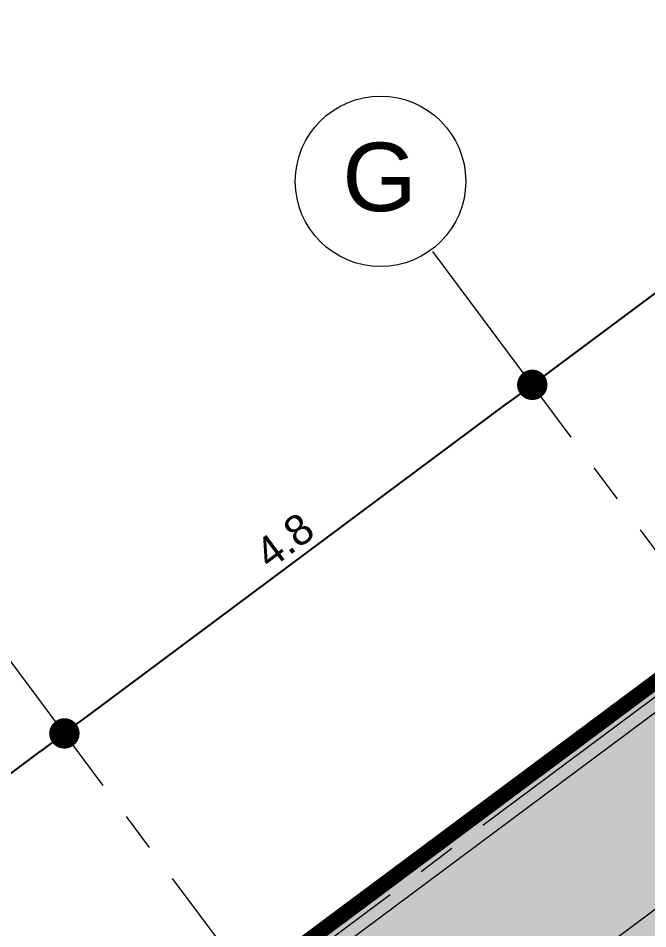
# Model space of a CAD drawing. Header units: metres. Extents: x -466 to 1322, y -1072 to 50.
# Drawn here: x 422.68 to 427.86, y -185.24 to -177.75 of the extents above; entities that cross this region are included whole.
import ezdxf

# ---------------------------------------------------------------- set-up
doc = ezdxf.new("R2010")
doc.units = ezdxf.units.M
doc.linetypes.add('CENTER2', pattern=[28.575, 19.05, -3.175, 3.175, -3.175])
doc.linetypes.add('OCULTA2', pattern=[0.3, 0.2, -0.1])
for name, color, linetype, lineweight in [('A - Hatch muros', 4, 'Continuous', 0), ('A - TXT 100 -1', 2, 'Continuous', 0), ('A-COTAS', 41, 'Continuous', 0), ('A-EJES', 61, 'CENTER2', 0), ('A-MURO INT', 4, 'Continuous', 0)]:
    doc.layers.add(name, color=color, linetype=linetype, lineweight=lineweight)
doc.layers.add('Hatch Interior', color=7, linetype='Continuous', lineweight=0, true_color=0xaf6350)
doc.layers.add('Poligono Fisico', color=3, linetype='Continuous')
doc.styles.get("Standard").update_dxf_attribs({"font": 'arial.ttf'})
doc.styles.add('Style-Arial', font='arial.ttf')
doc.dimstyles.new('ISO-25', dxfattribs={"dimscale": 0.1, "dimtxt": 2.5, "dimasz": 2.5, "dimexe": 1.25, "dimexo": 0.625, "dimtad": 1, "dimdsep": 46, "dimtxsty": 'Standard', "dimblk": 'DOT', "dimcen": 2.5, "dimadec": 0, "dimazin": 0, "dimtfac": 1, "dimtmove": 0, "dimatfit": 3, "dimfxl": 1, "dimarcsym": 0})

# ---------------------------------------------------------------- blocks, each defined once
blk = doc.blocks.new('_Dot')
at = {"color": 0, "linetype": 'ByBlock', "lineweight": -2}
blk.add_line((-0.5, 0), (-1, 0), dxfattribs=at)
at = {"color": 0, "linetype": 'ByBlock', "const_width": 0.5}
blk.add_lwpolyline([(-0.25, 0, 1), (0.25, 0, 1)], format="xyb", close=True, dxfattribs=at)
blk = doc.blocks.new('*D53')
at = {"layer": 'A-COTAS', "color": 0, "lineweight": -2, "transparency": 16777216}
for p, q in [((423.0944, -183.6806), (423.1357, -183.736)), ((419.4129, -186.355), (422.8606, -183.7852)), ((419.2459, -186.5492), (419.2872, -186.6046))]:
    blk.add_line(p, q, dxfattribs=at)
at = {"layer": 'Defpoints', "color": 0, "transparency": 16777216}
for p in [(423.0571, -183.6305), (423.061, -183.6358), (419.2085, -186.4991)]:
    blk.add_point(p, dxfattribs=at)
at = {"layer": 'A-COTAS', "color": 0, "lineweight": -2, "transparency": 16777216, "xscale": 0.25, "yscale": 0.25, "zscale": 0.25}
for p, rotation in [((423.061, -183.6358), 36.6996102329027), ((419.2125, -186.5044), 216.6996102329027)]:
    blk.add_blockref('_Dot', p, dxfattribs=dict(at, rotation=rotation))
at = {"layer": 'A-COTAS', "color": 0, "transparency": 16777216, "insert": (421.0231, -184.9176), "char_height": 0.25, "attachment_point": 5, "rotation": 36.69961}
blk.add_mtext('4.8', dxfattribs=at)
blk = doc.blocks.new('*D54')
at = {"layer": 'A-COTAS', "color": 0, "lineweight": -2, "transparency": 16777216}
for p, q in [((426.8722, -180.7171), (426.8348, -180.667)), ((423.2614, -183.4864), (426.7091, -180.9166)), ((423.0944, -183.6806), (423.1357, -183.736))]:
    blk.add_line(p, q, dxfattribs=at)
at = {"layer": 'Defpoints', "color": 0, "transparency": 16777216}
for p in [(426.9095, -180.7672), (426.9095, -180.7672), (423.0571, -183.6305)]:
    blk.add_point(p, dxfattribs=at)
at = {"layer": 'A-COTAS', "color": 0, "lineweight": -2, "transparency": 16777216, "xscale": 0.25, "yscale": 0.25, "zscale": 0.25}
for p, rotation in [((426.9095, -180.7672), 36.6996102329027), ((423.061, -183.6358), 216.6996102329027)]:
    blk.add_blockref('_Dot', p, dxfattribs=dict(at, rotation=rotation))
at = {"layer": 'A-COTAS', "color": 0, "transparency": 16777216, "insert": (424.8716, -182.049), "char_height": 0.25, "attachment_point": 5, "rotation": 36.69961}
blk.add_mtext('4.8', dxfattribs=at)
blk = doc.blocks.new('*D55')
at = {"layer": 'A-COTAS', "color": 0, "lineweight": -2, "transparency": 16777216}
for p, q in [((430.7207, -177.8485), (430.6834, -177.7984)), ((427.11, -180.6178), (430.5576, -178.048)), ((426.8722, -180.7171), (426.8348, -180.667))]:
    blk.add_line(p, q, dxfattribs=at)
at = {"layer": 'Defpoints', "color": 0, "transparency": 16777216}
for p in [(430.7581, -177.8986), (430.7581, -177.8986), (426.9095, -180.7672)]:
    blk.add_point(p, dxfattribs=at)
at = {"layer": 'A-COTAS', "color": 0, "lineweight": -2, "transparency": 16777216, "xscale": 0.25, "yscale": 0.25, "zscale": 0.25}
for p, rotation in [((430.7581, -177.8986), 36.6996102329027), ((426.9095, -180.7672), 216.6996102329027)]:
    blk.add_blockref('_Dot', p, dxfattribs=dict(at, rotation=rotation))
at = {"layer": 'A-COTAS', "color": 0, "transparency": 16777216, "insert": (428.7202, -179.1805), "char_height": 0.25, "attachment_point": 5, "rotation": 36.69961}
blk.add_mtext('4.8', dxfattribs=at)

msp = doc.modelspace()

# ---------------------------------------------------------------- hatches: boundary and pattern name
at = {"layer": 'A - Hatch muros', "transparency": 33554687}
h = msp.add_hatch(color=256, dxfattribs=at)
h.dxf.hatch_style = 1
h.paths.add_polyline_path([(420.6654, -194.9835), (419.3411, -195.9678), (418.2667, -194.5262), (416.6631, -195.7215), (417.7382, -197.1638), (413.4672, -200.3473), (408.2908, -197.8447), (446.0819, -169.6766), (446.5002, -170.2378), (446.3399, -170.3573), (446.041, -169.9565), (408.6746, -197.8081), (413.445, -200.1144), (417.4583, -197.123), (416.3826, -195.6798), (418.3068, -194.2454), (419.3826, -195.6887), (420.5452, -194.8222), (421.0663, -194.4337), (418.8551, -191.4671), (419.0155, -191.3476), (421.3462, -194.4746), (420.6647, -194.9825)])
at = {"layer": 'A-MURO INT', "transparency": 33554687}
h = msp.add_hatch(color=256, dxfattribs=at)
h.dxf.hatch_style = 1
h.paths.add_polyline_path([(428.0957, -185.2032), (428.6933, -186.0049), (428.8536, -185.8854), (428.1365, -184.9233), (422.8448, -188.8676), (423.2033, -189.3486), (423.5619, -189.8297), (423.7223, -189.7102), (423.3637, -189.2291), (423.1246, -188.9084), (425.53, -187.1155), (426.6057, -188.5587), (424.04, -190.4711), (424.1595, -190.6315), (426.7252, -188.7191), (428.6974, -191.365), (428.2965, -191.6638), (428.416, -191.8241), (428.8169, -191.5253), (430.1316, -193.2892), (430.292, -193.1697), (428.9772, -191.4058), (429.3781, -191.107), (429.2586, -190.9466), (428.8819, -191.2274), (428.8821, -191.2276), (428.8578, -191.2456), (426.8856, -188.5996), (429.4513, -186.6872), (429.3317, -186.5268), (426.766, -188.4392), (425.6903, -186.996)])
at = {"layer": 'Hatch Interior', "transparency": 33554687}
h = msp.add_hatch(color=256, dxfattribs=at)
h.dxf.hatch_style = 1
edge = h.paths.add_edge_path()
edge.add_line((417.7382, -197.1638), (419.3856, -199.3747))
edge.add_arc((419.7198, -199.9897), 0.7, 36.69961, 118.51779, ccw=False)
edge.add_line((420.2811, -199.5714), (421.6441, -198.5555))
edge.add_line((421.6441, -198.5555), (425.1105, -200.2313))
edge.add_line((425.1105, -200.2313), (423.8168, -202.9072))
edge.add_line((423.8168, -202.9072), (449.7456, -215.4426))
edge.add_line((449.7456, -215.4426), (452.2266, -210.3109))
edge.add_line((452.2266, -210.3109), (452.8795, -208.9604))
edge.add_line((452.8795, -208.9604), (426.2831, -196.1578))
edge.add_line((426.2831, -196.1578), (424.9683, -194.3939))
edge.add_line((424.9683, -194.3939), (443.8484, -180.3214))
edge.add_line((443.8484, -180.3214), (442.6531, -178.7178))
edge.add_line((442.6531, -178.7178), (449.1895, -173.8458))
edge.add_line((449.1895, -173.8458), (446.0819, -169.6766))
edge.add_line((446.0819, -169.6766), (408.2908, -197.8447))
edge.add_line((408.2908, -197.8447), (413.4672, -200.3473))
edge.add_line((413.4672, -200.3473), (417.7382, -197.1638))

# ---------------------------------------------------------------- linework, layer by layer
at = {"layer": 'A - TXT 100 -1'}
msp.add_circle((425.6613, -179.0926), 0.7011, dxfattribs=at)
at = {"layer": 'A-EJES', "ltscale": 0.1}
for p, q in [((446.3597, -169.5942), (404.6559, -200.6788)), ((434.0604, -190.3609), (426.0804, -179.6548)), ((430.2118, -193.2295), (422.2318, -182.5233))]:
    msp.add_line(p, q, dxfattribs=at)
at = {"layer": 'A-MURO INT'}
msp.add_lwpolyline([(420.6654, -194.9835), (419.3411, -195.9678), (418.2667, -194.5262), (416.6631, -195.7215), (417.7382, -197.1638), (413.4672, -200.3473), (408.2908, -197.8447), (446.0819, -169.6766), (446.5002, -170.2378), (446.3399, -170.3573), (446.041, -169.9565), (408.6746, -197.8081), (413.445, -200.1144), (417.4583, -197.123), (416.3826, -195.6798), (418.3068, -194.2454), (419.3826, -195.6887), (420.5452, -194.8222), (421.0663, -194.4337), (418.8551, -191.4671), (419.0155, -191.3476), (421.3462, -194.4746), (420.6647, -194.9825)], close=True, dxfattribs=at)
msp.add_lwpolyline([(428.8536, -185.8854), (428.1365, -184.9233), (422.8448, -188.8676)], dxfattribs=at)
at = {"layer": 'Hatch Interior'}
msp.add_lwpolyline([(417.7382, -197.1638), (419.3856, -199.3747, -0.372981), (420.2811, -199.5714), (421.6441, -198.5555), (425.1105, -200.2313), (423.8168, -202.9072), (449.7456, -215.4426), (452.2266, -210.3109), (452.8795, -208.9604), (426.2776, -196.0996), (424.9683, -194.3939), (443.8484, -180.3214), (442.6531, -178.7178), (449.1895, -173.8458), (446.0819, -169.6766), (408.2908, -197.8447), (413.4672, -200.3473)], format="xyb", close=True, dxfattribs=at)
at = {"layer": 'Poligono Fisico', "color": 5, "linetype": 'OCULTA2', "const_width": 0.125}
msp.add_lwpolyline([(450.8561, -218.239), (409.0603, -197.2712), (450.4645, -166.4099), (465.8133, -205.0581)], close=True, dxfattribs=at)

# ---------------------------------------------------------------- texts
at = {"layer": 'A - TXT 100 -1', "style": 'Style-Arial'}
msp.add_text('G', height=0.5637, rotation=359.72275, dxfattribs=at).set_placement((425.3456, -179.3363))

# ---------------------------------------------------------------- dimensions: what is measured, and where the dimension line sits
at = {"layer": 'A-COTAS'}
for base, p1, p2, picture, middle in [((430.7581, -177.8986), (426.9095, -180.7672), (430.7581, -177.8986), '*D55', (428.7202, -179.1805)), ((426.9095, -180.7672), (423.0571, -183.6305), (426.9095, -180.7672), '*D54', (424.8716, -182.049)), ((423.061, -183.6358), (419.2085, -186.4991), (423.0571, -183.6305), '*D53', (421.0231, -184.9176))]:
    dim = msp.add_linear_dim(base=base, p1=p1, p2=p2, angle=36.69961, dimstyle='ISO-25', override={"dimtmove": 1}, dxfattribs=at)
    dim.commit()
    dim.dimension.update_dxf_attribs({"geometry": picture, "text_midpoint": middle})

doc.saveas('drawing.dxf')
